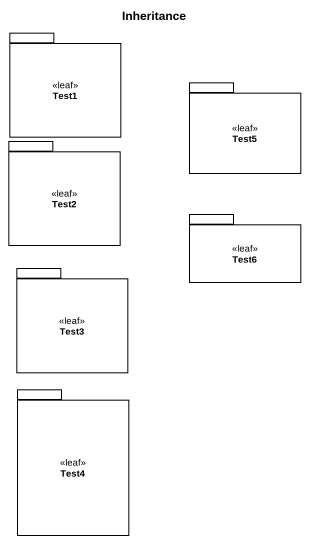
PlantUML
@startuml
title Inheritance
package Test1 <<leaf>> {
}
package Test5 <<leaf>> {
}
package Test2 <<leaf>> {
}
package Test6 <<leaf>> {
}
package Test3 <<leaf>> {
}
package Test4 <<leaf>> {
}
@enduml
